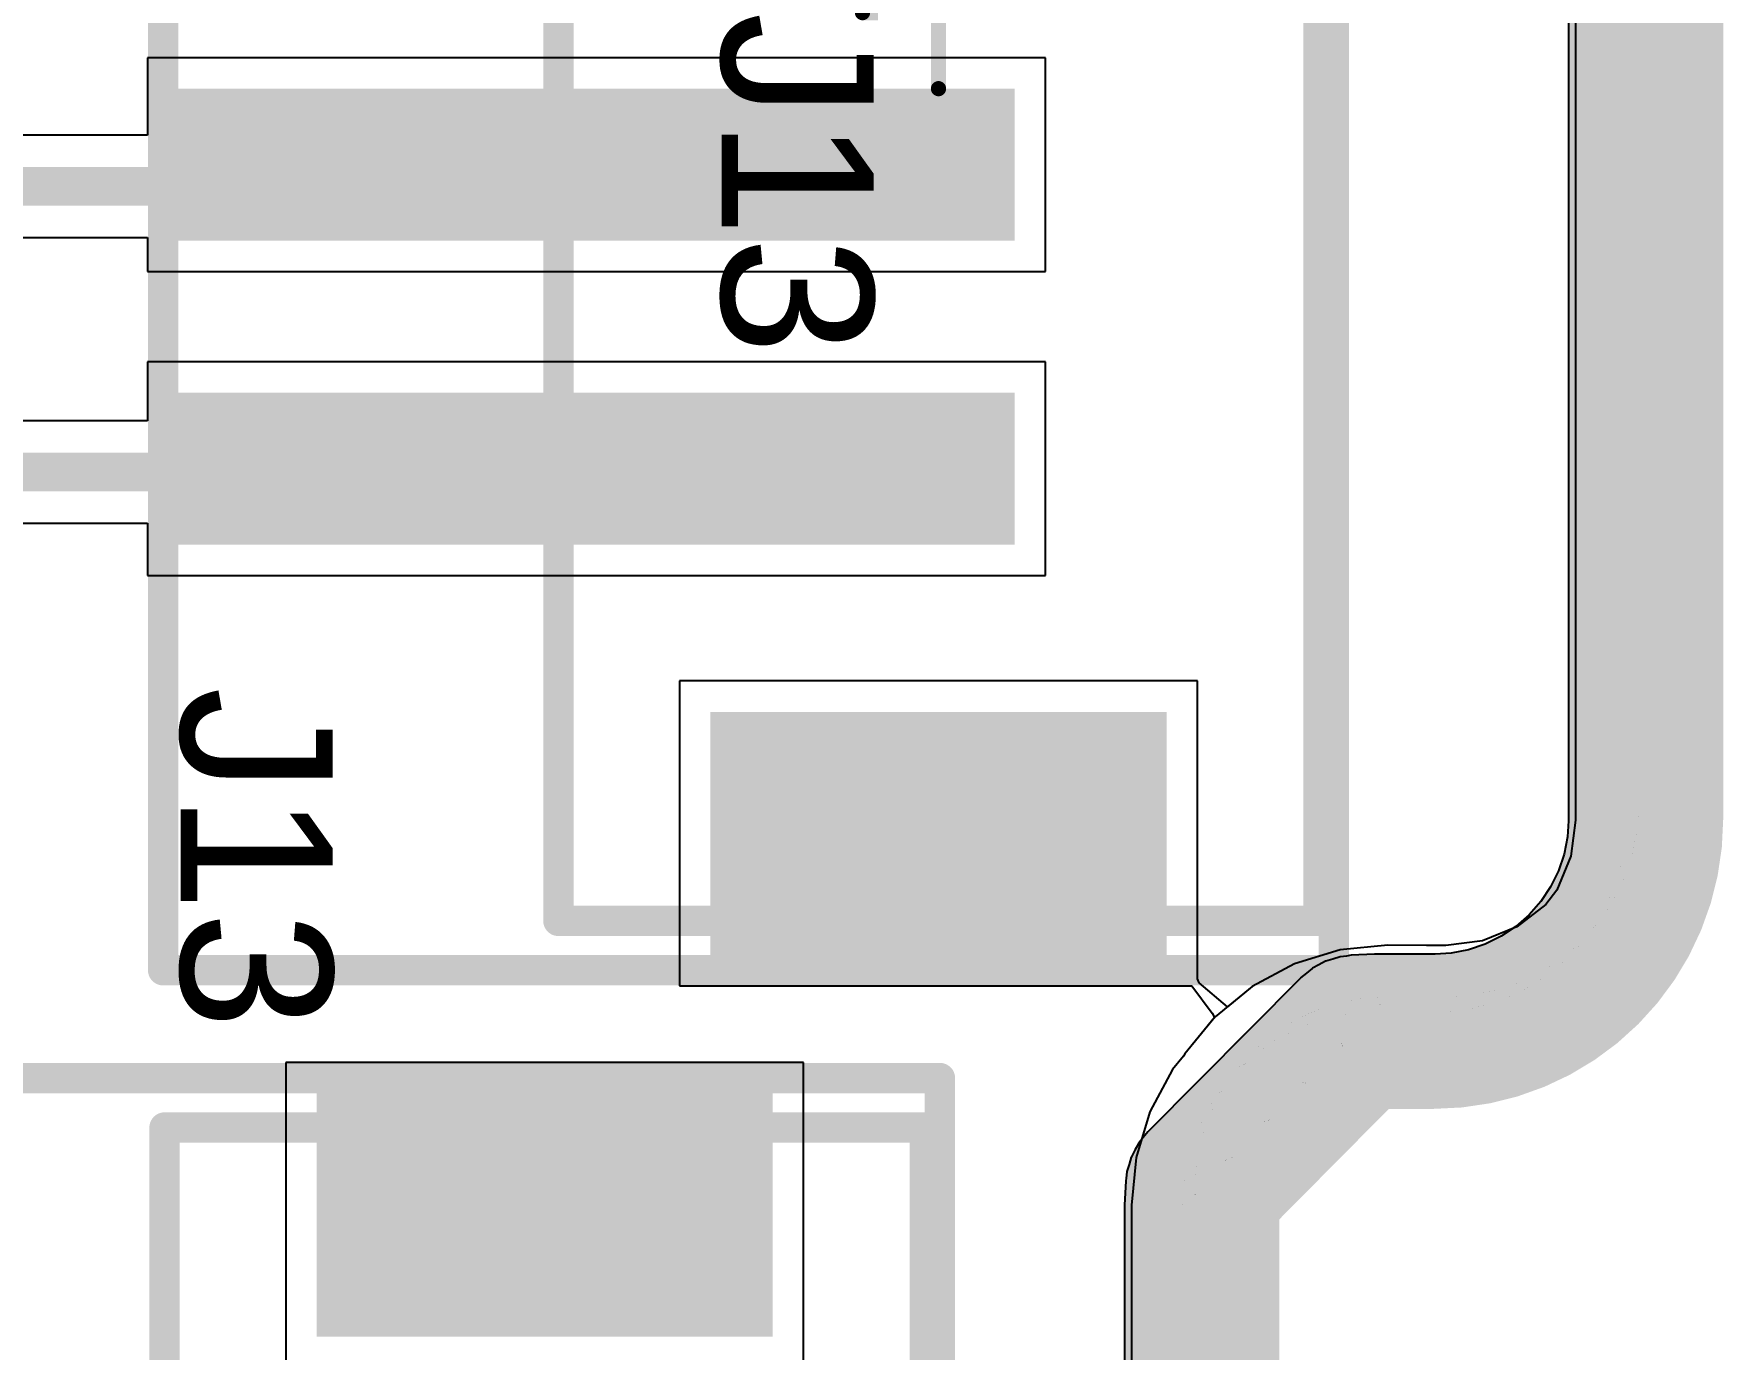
# Model space of a CAD drawing. Header units: inches. Extents: x 2.95 to 6.74, y 1.23 to 4.83.
# Drawn here: x 6.2997 to 6.7372, y 3.3898 to 3.7305 of the extents above; entities that cross this region are included whole.
import ezdxf

# ---------------------------------------------------------------- set-up
doc = ezdxf.new("R2010")
doc.units = ezdxf.units.IN
doc.header["$MEASUREMENT"] = 0
for name, color, linetype in [('Bottom Layer', 5, 'Continuous'), ('GND', 76, 'Continuous'), ('Keep-Out Layer', 6, 'Continuous'), ('Mechanical 5', 56, 'Continuous'), ('Mechanical 8', 56, 'Continuous'), ('PWR', 16, 'Continuous'), ('Top 3D Body', 56, 'Continuous'), ('Top Assembly', 56, 'Continuous'), ('Top Component Center', 56, 'Continuous'), ('Top Courtyard', 56, 'Continuous'), ('Top Layer', 1, 'Continuous'), ('Top Overlay', 2, 'Continuous'), ('Top Paste', 8, 'Continuous'), ('Top Solder', 216, 'Continuous')]:
    doc.layers.add(name, color=color, linetype=linetype)
doc.styles.add('Arial', font='', dxfattribs={"height": 0.2})
doc.styles.get('Arial').set_extended_font_data('Arial')

# ---------------------------------------------------------------- blocks, each defined once
blk = doc.blocks.new('FP_B4B_PH_SM4_GW_TB_LF_S_MFG_101')
at = {"layer": 'Top Layer'}
for points in [[(-0.24409, 0.05906), (-0.1811, 0.05906), (-0.1811, -0.05906), (-0.24409, -0.05906)], [(0.1811, 0.05906), (0.24409, 0.05906), (0.24409, -0.05906), (0.1811, -0.05906)], [(-0.1378, 0.01969), (-0.09843, 0.01969), (-0.09843, -0.19685), (-0.1378, -0.19685)], [(-0.05906, 0.01969), (-0.01969, 0.01969), (-0.01969, -0.19685), (-0.05906, -0.19685)], [(0.01969, 0.01969), (0.05906, 0.01969), (0.05906, -0.19685), (0.01969, -0.19685)], [(0.09843, 0.01969), (0.1378, 0.01969), (0.1378, -0.19685), (0.09843, -0.19685)]]:
    blk.add_hatch(color=1, dxfattribs=at).paths.add_polyline_path(points)
at = {"layer": 'Top Paste'}
for points in [[(-0.24409, 0.05906), (-0.1811, 0.05906), (-0.1811, -0.05906), (-0.24409, -0.05906)], [(0.1811, 0.05906), (0.24409, 0.05906), (0.24409, -0.05906), (0.1811, -0.05906)], [(-0.1378, 0.01969), (-0.09843, 0.01969), (-0.09843, -0.19685), (-0.1378, -0.19685)], [(-0.05906, 0.01969), (-0.01969, 0.01969), (-0.01969, -0.19685), (-0.05906, -0.19685)], [(0.01969, 0.01969), (0.05906, 0.01969), (0.05906, -0.19685), (0.01969, -0.19685)], [(0.09843, 0.01969), (0.1378, 0.01969), (0.1378, -0.19685), (0.09843, -0.19685)]]:
    blk.add_hatch(color=8, dxfattribs=at).paths.add_polyline_path(points)
at = {"layer": 'Top Solder'}
for points in [[(-0.24409, 0.05906), (-0.1811, 0.05906), (-0.1811, -0.05906), (-0.24409, -0.05906)], [(0.1811, 0.05906), (0.24409, 0.05906), (0.24409, -0.05906), (0.1811, -0.05906)], [(-0.1378, 0.01969), (-0.09843, 0.01969), (-0.09843, -0.19685), (-0.1378, -0.19685)], [(-0.05906, 0.01969), (-0.01969, 0.01969), (-0.01969, -0.19685), (-0.05906, -0.19685)], [(0.01969, 0.01969), (0.05906, 0.01969), (0.05906, -0.19685), (0.01969, -0.19685)], [(0.09843, 0.01969), (0.1378, 0.01969), (0.1378, -0.19685), (0.09843, -0.19685)]]:
    blk.add_hatch(color=216, dxfattribs=at).paths.add_polyline_path(points)
at = {"layer": 'Top 3D Body'}
for points in [[(0.23524, 0.09843, 0.00787, 0.00787, 0), (-0.23524, 0.09843, 0.00787, 0.00787, 0)], [(-0.23524, -0.09843, 0.00787, 0.00787, 0), (-0.23524, 0.09843, 0.00787, 0.00787, 0)], [(0.23524, -0.09843, 0.00787, 0.00787, 0), (0.23524, 0.09843, 0.00787, 0.00787, 0)], [(0.23524, -0.09843, 0.00787, 0.00787, 0), (-0.23524, -0.09843, 0.00787, 0.00787, 0)]]:
    blk.add_lwpolyline(points, format="xyseb", dxfattribs=at)
for points in [[(-0.2372, 0.09843, 0.00394, 0.00394, 1), (-0.23327, 0.09843, 0.00394, 0.00394, 1)], [(-0.2372, 0.09843, 0.00394, 0.00394, 1), (-0.23327, 0.09843, 0.00394, 0.00394, 1)], [(0.23327, 0.09843, 0.00394, 0.00394, 1), (0.2372, 0.09843, 0.00394, 0.00394, 1)], [(0.23327, 0.09843, 0.00394, 0.00394, 1), (0.2372, 0.09843, 0.00394, 0.00394, 1)], [(-0.2372, -0.09843, 0.00394, 0.00394, 1), (-0.23327, -0.09843, 0.00394, 0.00394, 1)], [(-0.2372, -0.09843, 0.00394, 0.00394, 1), (-0.23327, -0.09843, 0.00394, 0.00394, 1)], [(0.23327, -0.09843, 0.00394, 0.00394, 1), (0.2372, -0.09843, 0.00394, 0.00394, 1)], [(0.23327, -0.09843, 0.00394, 0.00394, 1), (0.2372, -0.09843, 0.00394, 0.00394, 1)]]:
    blk.add_lwpolyline(points, format="xyseb", close=True, dxfattribs=at)
at = {"layer": 'Top Assembly'}
for points in [[(0.24803, 0.10236, 0.00787, 0.00787, 0), (-0.24803, 0.10236, 0.00787, 0.00787, 0)], [(-0.24803, -0.20079, 0.00787, 0.00787, 0), (-0.24803, 0.10236, 0.00787, 0.00787, 0)], [(0.24803, -0.20079, 0.00787, 0.00787, 0), (0.24803, 0.10236, 0.00787, 0.00787, 0)], [(0.24803, -0.20079, 0.00787, 0.00787, 0), (-0.24803, -0.20079, 0.00787, 0.00787, 0)]]:
    blk.add_lwpolyline(points, format="xyseb", dxfattribs=at)
for points in [[(-0.25, 0.10236, 0.00394, 0.00394, 1), (-0.24606, 0.10236, 0.00394, 0.00394, 1)], [(-0.25, 0.10236, 0.00394, 0.00394, 1), (-0.24606, 0.10236, 0.00394, 0.00394, 1)], [(0.24606, 0.10236, 0.00394, 0.00394, 1), (0.25, 0.10236, 0.00394, 0.00394, 1)], [(0.24606, 0.10236, 0.00394, 0.00394, 1), (0.25, 0.10236, 0.00394, 0.00394, 1)], [(-0.25, -0.20079, 0.00394, 0.00394, 1), (-0.24606, -0.20079, 0.00394, 0.00394, 1)], [(-0.25, -0.20079, 0.00394, 0.00394, 1), (-0.24606, -0.20079, 0.00394, 0.00394, 1)], [(0.24606, -0.20079, 0.00394, 0.00394, 1), (0.25, -0.20079, 0.00394, 0.00394, 1)], [(0.24606, -0.20079, 0.00394, 0.00394, 1), (0.25, -0.20079, 0.00394, 0.00394, 1)]]:
    blk.add_lwpolyline(points, format="xyseb", close=True, dxfattribs=at)
at = {"layer": 'Top Component Center'}
for points in [[(0, -0.01969, 0.00394, 0.00394, 0), (0, 0.01969, 0.00394, 0.00394, 0)], [(0.01969, 0, 0.00394, 0.00394, 0), (-0.01969, 0, 0.00394, 0.00394, 0)]]:
    blk.add_lwpolyline(points, format="xyseb", dxfattribs=at)
for points in [[(-0.00098, 0.01969, 0.00197, 0.00197, 1), (0.00098, 0.01969, 0.00197, 0.00197, 1)], [(-0.02067, 0, 0.00197, 0.00197, 1), (-0.0187, 0, 0.00197, 0.00197, 1)], [(0.0187, 0, 0.00197, 0.00197, 1), (0.02067, 0, 0.00197, 0.00197, 1)], [(-0.00098, -0.01969, 0.00197, 0.00197, 1), (0.00098, -0.01969, 0.00197, 0.00197, 1)]]:
    blk.add_lwpolyline(points, format="xyseb", close=True, dxfattribs=at)
at = {"layer": 'Top Courtyard'}
for points in [[(0.24803, 0.10236, 0.00787, 0.00787, 0), (-0.24803, 0.10236, 0.00787, 0.00787, 0)], [(-0.24803, -0.20079, 0.00787, 0.00787, 0), (-0.24803, 0.10236, 0.00787, 0.00787, 0)], [(0.24803, -0.20079, 0.00787, 0.00787, 0), (0.24803, 0.10236, 0.00787, 0.00787, 0)], [(0.24803, -0.20079, 0.00787, 0.00787, 0), (-0.24803, -0.20079, 0.00787, 0.00787, 0)]]:
    blk.add_lwpolyline(points, format="xyseb", dxfattribs=at)
for points in [[(-0.25, 0.10236, 0.00394, 0.00394, 1), (-0.24606, 0.10236, 0.00394, 0.00394, 1)], [(-0.25, 0.10236, 0.00394, 0.00394, 1), (-0.24606, 0.10236, 0.00394, 0.00394, 1)], [(0.24606, 0.10236, 0.00394, 0.00394, 1), (0.25, 0.10236, 0.00394, 0.00394, 1)], [(0.24606, 0.10236, 0.00394, 0.00394, 1), (0.25, 0.10236, 0.00394, 0.00394, 1)], [(-0.25, -0.20079, 0.00394, 0.00394, 1), (-0.24606, -0.20079, 0.00394, 0.00394, 1)], [(-0.25, -0.20079, 0.00394, 0.00394, 1), (-0.24606, -0.20079, 0.00394, 0.00394, 1)], [(0.24606, -0.20079, 0.00394, 0.00394, 1), (0.25, -0.20079, 0.00394, 0.00394, 1)], [(0.24606, -0.20079, 0.00394, 0.00394, 1), (0.25, -0.20079, 0.00394, 0.00394, 1)]]:
    blk.add_lwpolyline(points, format="xyseb", close=True, dxfattribs=at)
at = {"layer": 'Top Overlay'}
for points in [[(0.23524, 0.09843, 0.00787, 0.00787, 0), (-0.23524, 0.09843, 0.00787, 0.00787, 0)], [(-0.23524, 0.07382, 0.00787, 0.00787, 0), (-0.23524, 0.09843, 0.00787, 0.00787, 0)], [(0.23524, 0.07382, 0.00787, 0.00787, 0), (0.23524, 0.09843, 0.00787, 0.00787, 0)], [(-0.23524, -0.09843, 0.00787, 0.00787, 0), (-0.23524, -0.07382, 0.00787, 0.00787, 0)], [(0.23524, -0.09843, 0.00787, 0.00787, 0), (0.23524, -0.07382, 0.00787, 0.00787, 0)], [(-0.15256, -0.09843, 0.00787, 0.00787, 0), (-0.23524, -0.09843, 0.00787, 0.00787, 0)], [(0.23524, -0.09843, 0.00787, 0.00787, 0), (0.15256, -0.09843, 0.00787, 0.00787, 0)]]:
    blk.add_lwpolyline(points, format="xyseb", dxfattribs=at)
for points in [[(-0.2372, 0.09843, 0.00394, 0.00394, 1), (-0.23327, 0.09843, 0.00394, 0.00394, 1)], [(-0.2372, 0.09843, 0.00394, 0.00394, 1), (-0.23327, 0.09843, 0.00394, 0.00394, 1)], [(0.23327, 0.09843, 0.00394, 0.00394, 1), (0.2372, 0.09843, 0.00394, 0.00394, 1)], [(0.23327, 0.09843, 0.00394, 0.00394, 1), (0.2372, 0.09843, 0.00394, 0.00394, 1)], [(-0.2372, 0.07382, 0.00394, 0.00394, 1), (-0.23327, 0.07382, 0.00394, 0.00394, 1)], [(0.23327, 0.07382, 0.00394, 0.00394, 1), (0.2372, 0.07382, 0.00394, 0.00394, 1)], [(-0.2372, -0.07382, 0.00394, 0.00394, 1), (-0.23327, -0.07382, 0.00394, 0.00394, 1)], [(0.23327, -0.07382, 0.00394, 0.00394, 1), (0.2372, -0.07382, 0.00394, 0.00394, 1)], [(-0.2372, -0.09843, 0.00394, 0.00394, 1), (-0.23327, -0.09843, 0.00394, 0.00394, 1)], [(-0.2372, -0.09843, 0.00394, 0.00394, 1), (-0.23327, -0.09843, 0.00394, 0.00394, 1)], [(-0.15453, -0.09843, 0.00394, 0.00394, 1), (-0.15059, -0.09843, 0.00394, 0.00394, 1)], [(0.15059, -0.09843, 0.00394, 0.00394, 1), (0.15453, -0.09843, 0.00394, 0.00394, 1)], [(0.23327, -0.09843, 0.00394, 0.00394, 1), (0.2372, -0.09843, 0.00394, 0.00394, 1)], [(0.23327, -0.09843, 0.00394, 0.00394, 1), (0.2372, -0.09843, 0.00394, 0.00394, 1)], [(-0.11319, -0.21949, 0.00984, 0.00984, 1), (-0.12303, -0.21949, 0.00984, 0.00984, 1)], [(-0.12549, -0.21949, 0.00492, 0.00492, 1), (-0.12057, -0.21949, 0.00492, 0.00492, 1)], [(-0.11565, -0.21949, 0.00492, 0.00492, 1), (-0.11073, -0.21949, 0.00492, 0.00492, 1)]]:
    blk.add_lwpolyline(points, format="xyseb", close=True, dxfattribs=at)
at = {"layer": 'Top Assembly', "style": 'Arial'}
blk.add_text('J13', height=0.03937, dxfattribs=at).set_placement((-0.00007, -0.05619))
blk = doc.blocks.new('FP_B4B_PH_SM4_GW_TB_LF_S_MFG_180')
at = {"layer": 'Top Layer'}
for points in [[(-0.24409, 0.05906), (-0.1811, 0.05906), (-0.1811, -0.05906), (-0.24409, -0.05906)], [(0.1811, 0.05906), (0.24409, 0.05906), (0.24409, -0.05906), (0.1811, -0.05906)], [(-0.1378, 0.01969), (-0.09843, 0.01969), (-0.09843, -0.19685), (-0.1378, -0.19685)], [(-0.05906, 0.01969), (-0.01969, 0.01969), (-0.01969, -0.19685), (-0.05906, -0.19685)], [(0.01969, 0.01969), (0.05906, 0.01969), (0.05906, -0.19685), (0.01969, -0.19685)], [(0.09843, 0.01969), (0.1378, 0.01969), (0.1378, -0.19685), (0.09843, -0.19685)]]:
    blk.add_hatch(color=1, dxfattribs=at).paths.add_polyline_path(points)
at = {"layer": 'Top Paste'}
for points in [[(-0.24409, 0.05906), (-0.1811, 0.05906), (-0.1811, -0.05906), (-0.24409, -0.05906)], [(0.1811, 0.05906), (0.24409, 0.05906), (0.24409, -0.05906), (0.1811, -0.05906)], [(-0.1378, 0.01969), (-0.09843, 0.01969), (-0.09843, -0.19685), (-0.1378, -0.19685)], [(-0.05906, 0.01969), (-0.01969, 0.01969), (-0.01969, -0.19685), (-0.05906, -0.19685)], [(0.01969, 0.01969), (0.05906, 0.01969), (0.05906, -0.19685), (0.01969, -0.19685)], [(0.09843, 0.01969), (0.1378, 0.01969), (0.1378, -0.19685), (0.09843, -0.19685)]]:
    blk.add_hatch(color=8, dxfattribs=at).paths.add_polyline_path(points)
at = {"layer": 'Top Solder'}
for points in [[(-0.24409, 0.05906), (-0.1811, 0.05906), (-0.1811, -0.05906), (-0.24409, -0.05906)], [(0.1811, 0.05906), (0.24409, 0.05906), (0.24409, -0.05906), (0.1811, -0.05906)], [(-0.1378, 0.01969), (-0.09843, 0.01969), (-0.09843, -0.19685), (-0.1378, -0.19685)], [(-0.05906, 0.01969), (-0.01969, 0.01969), (-0.01969, -0.19685), (-0.05906, -0.19685)], [(0.01969, 0.01969), (0.05906, 0.01969), (0.05906, -0.19685), (0.01969, -0.19685)], [(0.09843, 0.01969), (0.1378, 0.01969), (0.1378, -0.19685), (0.09843, -0.19685)]]:
    blk.add_hatch(color=216, dxfattribs=at).paths.add_polyline_path(points)
at = {"layer": 'Top 3D Body'}
for points in [[(0.23524, 0.09843, 0.00787, 0.00787, 0), (-0.23524, 0.09843, 0.00787, 0.00787, 0)], [(-0.23524, -0.09843, 0.00787, 0.00787, 0), (-0.23524, 0.09843, 0.00787, 0.00787, 0)], [(0.23524, -0.09843, 0.00787, 0.00787, 0), (0.23524, 0.09843, 0.00787, 0.00787, 0)], [(0.23524, -0.09843, 0.00787, 0.00787, 0), (-0.23524, -0.09843, 0.00787, 0.00787, 0)]]:
    blk.add_lwpolyline(points, format="xyseb", dxfattribs=at)
for points in [[(-0.2372, 0.09843, 0.00394, 0.00394, 1), (-0.23327, 0.09843, 0.00394, 0.00394, 1)], [(-0.2372, 0.09843, 0.00394, 0.00394, 1), (-0.23327, 0.09843, 0.00394, 0.00394, 1)], [(0.23327, 0.09843, 0.00394, 0.00394, 1), (0.2372, 0.09843, 0.00394, 0.00394, 1)], [(0.23327, 0.09843, 0.00394, 0.00394, 1), (0.2372, 0.09843, 0.00394, 0.00394, 1)], [(-0.2372, -0.09843, 0.00394, 0.00394, 1), (-0.23327, -0.09843, 0.00394, 0.00394, 1)], [(-0.2372, -0.09843, 0.00394, 0.00394, 1), (-0.23327, -0.09843, 0.00394, 0.00394, 1)], [(0.23327, -0.09843, 0.00394, 0.00394, 1), (0.2372, -0.09843, 0.00394, 0.00394, 1)], [(0.23327, -0.09843, 0.00394, 0.00394, 1), (0.2372, -0.09843, 0.00394, 0.00394, 1)]]:
    blk.add_lwpolyline(points, format="xyseb", close=True, dxfattribs=at)
at = {"layer": 'Top Assembly'}
for points in [[(0.24803, 0.10236, 0.00787, 0.00787, 0), (-0.24803, 0.10236, 0.00787, 0.00787, 0)], [(-0.24803, -0.20079, 0.00787, 0.00787, 0), (-0.24803, 0.10236, 0.00787, 0.00787, 0)], [(0.24803, -0.20079, 0.00787, 0.00787, 0), (0.24803, 0.10236, 0.00787, 0.00787, 0)], [(0.24803, -0.20079, 0.00787, 0.00787, 0), (-0.24803, -0.20079, 0.00787, 0.00787, 0)]]:
    blk.add_lwpolyline(points, format="xyseb", dxfattribs=at)
for points in [[(-0.25, 0.10236, 0.00394, 0.00394, 1), (-0.24606, 0.10236, 0.00394, 0.00394, 1)], [(-0.25, 0.10236, 0.00394, 0.00394, 1), (-0.24606, 0.10236, 0.00394, 0.00394, 1)], [(0.24606, 0.10236, 0.00394, 0.00394, 1), (0.25, 0.10236, 0.00394, 0.00394, 1)], [(0.24606, 0.10236, 0.00394, 0.00394, 1), (0.25, 0.10236, 0.00394, 0.00394, 1)], [(-0.25, -0.20079, 0.00394, 0.00394, 1), (-0.24606, -0.20079, 0.00394, 0.00394, 1)], [(-0.25, -0.20079, 0.00394, 0.00394, 1), (-0.24606, -0.20079, 0.00394, 0.00394, 1)], [(0.24606, -0.20079, 0.00394, 0.00394, 1), (0.25, -0.20079, 0.00394, 0.00394, 1)], [(0.24606, -0.20079, 0.00394, 0.00394, 1), (0.25, -0.20079, 0.00394, 0.00394, 1)]]:
    blk.add_lwpolyline(points, format="xyseb", close=True, dxfattribs=at)
at = {"layer": 'Top Component Center'}
for points in [[(0, -0.01969, 0.00394, 0.00394, 0), (0, 0.01969, 0.00394, 0.00394, 0)], [(0.01969, 0, 0.00394, 0.00394, 0), (-0.01969, 0, 0.00394, 0.00394, 0)]]:
    blk.add_lwpolyline(points, format="xyseb", dxfattribs=at)
for points in [[(-0.00098, 0.01969, 0.00197, 0.00197, 1), (0.00098, 0.01969, 0.00197, 0.00197, 1)], [(-0.02067, 0, 0.00197, 0.00197, 1), (-0.0187, 0, 0.00197, 0.00197, 1)], [(0.0187, 0, 0.00197, 0.00197, 1), (0.02067, 0, 0.00197, 0.00197, 1)], [(-0.00098, -0.01969, 0.00197, 0.00197, 1), (0.00098, -0.01969, 0.00197, 0.00197, 1)]]:
    blk.add_lwpolyline(points, format="xyseb", close=True, dxfattribs=at)
at = {"layer": 'Top Courtyard'}
for points in [[(0.24803, 0.10236, 0.00787, 0.00787, 0), (-0.24803, 0.10236, 0.00787, 0.00787, 0)], [(-0.24803, -0.20079, 0.00787, 0.00787, 0), (-0.24803, 0.10236, 0.00787, 0.00787, 0)], [(0.24803, -0.20079, 0.00787, 0.00787, 0), (0.24803, 0.10236, 0.00787, 0.00787, 0)], [(0.24803, -0.20079, 0.00787, 0.00787, 0), (-0.24803, -0.20079, 0.00787, 0.00787, 0)]]:
    blk.add_lwpolyline(points, format="xyseb", dxfattribs=at)
for points in [[(-0.25, 0.10236, 0.00394, 0.00394, 1), (-0.24606, 0.10236, 0.00394, 0.00394, 1)], [(-0.25, 0.10236, 0.00394, 0.00394, 1), (-0.24606, 0.10236, 0.00394, 0.00394, 1)], [(0.24606, 0.10236, 0.00394, 0.00394, 1), (0.25, 0.10236, 0.00394, 0.00394, 1)], [(0.24606, 0.10236, 0.00394, 0.00394, 1), (0.25, 0.10236, 0.00394, 0.00394, 1)], [(-0.25, -0.20079, 0.00394, 0.00394, 1), (-0.24606, -0.20079, 0.00394, 0.00394, 1)], [(-0.25, -0.20079, 0.00394, 0.00394, 1), (-0.24606, -0.20079, 0.00394, 0.00394, 1)], [(0.24606, -0.20079, 0.00394, 0.00394, 1), (0.25, -0.20079, 0.00394, 0.00394, 1)], [(0.24606, -0.20079, 0.00394, 0.00394, 1), (0.25, -0.20079, 0.00394, 0.00394, 1)]]:
    blk.add_lwpolyline(points, format="xyseb", close=True, dxfattribs=at)
at = {"layer": 'Top Overlay'}
for points in [[(0.23524, 0.09843, 0.00787, 0.00787, 0), (-0.23524, 0.09843, 0.00787, 0.00787, 0)], [(-0.23524, 0.07382, 0.00787, 0.00787, 0), (-0.23524, 0.09843, 0.00787, 0.00787, 0)], [(0.23524, 0.07382, 0.00787, 0.00787, 0), (0.23524, 0.09843, 0.00787, 0.00787, 0)], [(-0.23524, -0.09843, 0.00787, 0.00787, 0), (-0.23524, -0.07382, 0.00787, 0.00787, 0)], [(0.23524, -0.09843, 0.00787, 0.00787, 0), (0.23524, -0.07382, 0.00787, 0.00787, 0)], [(-0.15256, -0.09843, 0.00787, 0.00787, 0), (-0.23524, -0.09843, 0.00787, 0.00787, 0)], [(0.23524, -0.09843, 0.00787, 0.00787, 0), (0.15256, -0.09843, 0.00787, 0.00787, 0)]]:
    blk.add_lwpolyline(points, format="xyseb", dxfattribs=at)
for points in [[(-0.2372, 0.09843, 0.00394, 0.00394, 1), (-0.23327, 0.09843, 0.00394, 0.00394, 1)], [(-0.2372, 0.09843, 0.00394, 0.00394, 1), (-0.23327, 0.09843, 0.00394, 0.00394, 1)], [(0.23327, 0.09843, 0.00394, 0.00394, 1), (0.2372, 0.09843, 0.00394, 0.00394, 1)], [(0.23327, 0.09843, 0.00394, 0.00394, 1), (0.2372, 0.09843, 0.00394, 0.00394, 1)], [(-0.2372, 0.07382, 0.00394, 0.00394, 1), (-0.23327, 0.07382, 0.00394, 0.00394, 1)], [(0.23327, 0.07382, 0.00394, 0.00394, 1), (0.2372, 0.07382, 0.00394, 0.00394, 1)], [(-0.2372, -0.07382, 0.00394, 0.00394, 1), (-0.23327, -0.07382, 0.00394, 0.00394, 1)], [(0.23327, -0.07382, 0.00394, 0.00394, 1), (0.2372, -0.07382, 0.00394, 0.00394, 1)], [(-0.2372, -0.09843, 0.00394, 0.00394, 1), (-0.23327, -0.09843, 0.00394, 0.00394, 1)], [(-0.2372, -0.09843, 0.00394, 0.00394, 1), (-0.23327, -0.09843, 0.00394, 0.00394, 1)], [(-0.15453, -0.09843, 0.00394, 0.00394, 1), (-0.15059, -0.09843, 0.00394, 0.00394, 1)], [(0.15059, -0.09843, 0.00394, 0.00394, 1), (0.15453, -0.09843, 0.00394, 0.00394, 1)], [(0.23327, -0.09843, 0.00394, 0.00394, 1), (0.2372, -0.09843, 0.00394, 0.00394, 1)], [(0.23327, -0.09843, 0.00394, 0.00394, 1), (0.2372, -0.09843, 0.00394, 0.00394, 1)], [(-0.11319, -0.21949, 0.00984, 0.00984, 1), (-0.12303, -0.21949, 0.00984, 0.00984, 1)], [(-0.12549, -0.21949, 0.00492, 0.00492, 1), (-0.12057, -0.21949, 0.00492, 0.00492, 1)], [(-0.11565, -0.21949, 0.00492, 0.00492, 1), (-0.11073, -0.21949, 0.00492, 0.00492, 1)]]:
    blk.add_lwpolyline(points, format="xyseb", close=True, dxfattribs=at)
at = {"layer": 'Top Assembly', "style": 'Arial'}
blk.add_text('J3', height=0.03937, dxfattribs=at).set_placement((-0.00007, -0.05619))

msp = doc.modelspace()

# ---------------------------------------------------------------- linework, layer by layer
at = {"layer": 'Bottom Layer'}
for p, q in [((6.69895, 4.75701), (6.69895, 3.52709)), ((6.69899, 3.52687), (6.69777, 3.51756)), ((6.69895, 3.52709), (6.69899, 3.52687)), ((6.69777, 3.51756), (6.69409, 3.50868)), ((6.69127, 3.50501), (6.68376, 3.49925)), ((6.69409, 3.50868), (6.69127, 3.50501)), ((6.68376, 3.49925), (6.67488, 3.49557)), ((6.63804, 3.49322), (6.62617, 3.48962)), ((6.65039, 3.49443), (6.63804, 3.49322)), ((6.66038, 3.49438), (6.65039, 3.49443)), ((6.65039, 3.49443), (6.65039, 3.49443)), ((6.66535, 3.49438), (6.66038, 3.49438)), ((6.67486, 3.49557), (6.66535, 3.49438)), ((6.66535, 3.49438), (6.66535, 3.49438)), ((6.67488, 3.49557), (6.67486, 3.49557)), ((6.62617, 3.48962), (6.61522, 3.48377)), ((6.61522, 3.48377), (6.60563, 3.47589)), ((6.60563, 3.47589), (6.59776, 3.4663)), ((6.59744, 3.46571), (6.59461, 3.46226)), ((6.59776, 3.4663), (6.59744, 3.46571)), ((6.59461, 3.46226), (6.58876, 3.45131)), ((6.58876, 3.45131), (6.58516, 3.43944)), ((6.58516, 3.43944), (6.58394, 3.42709)), ((6.58394, 3.42709), (6.58399, 3.42656)), ((6.58399, 3.42656), (6.58399, 2.73673))]:
    msp.add_line(p, q, dxfattribs=at)
at = {"layer": 'GND'}
for p, q in [((6.69712, 4.75701), (6.69712, 3.52709)), ((6.69717, 3.52665), (6.6969, 3.52252)), ((6.69712, 3.52709), (6.69717, 3.52665)), ((6.6969, 3.52252), (6.696, 3.51803)), ((6.696, 3.51803), (6.69453, 3.5137)), ((6.69453, 3.5137), (6.69251, 3.50959)), ((6.69251, 3.50959), (6.68996, 3.50579)), ((6.68996, 3.50579), (6.68695, 3.50235)), ((6.68695, 3.50235), (6.68351, 3.49933)), ((6.6797, 3.49679), (6.67559, 3.49476)), ((6.68351, 3.49933), (6.6797, 3.49679)), ((6.63798, 3.49146), (6.63612, 3.49088)), ((6.63803, 3.49146), (6.63798, 3.49146)), ((6.63807, 3.49147), (6.63803, 3.49146)), ((6.63965, 3.49163), (6.63807, 3.49147)), ((6.64087, 3.49184), (6.63965, 3.49166)), ((6.63965, 3.49166), (6.63965, 3.49163)), ((6.64687, 3.49213), (6.64087, 3.49184)), ((6.6472, 3.49216), (6.64687, 3.49213)), ((6.64721, 3.49217), (6.6472, 3.49217)), ((6.6472, 3.49217), (6.6472, 3.49216)), ((6.64723, 3.49217), (6.64721, 3.49217)), ((6.64724, 3.49217), (6.64723, 3.49217)), ((6.6622, 3.49217), (6.64724, 3.49217)), ((6.66264, 3.49213), (6.6622, 3.49217)), ((6.66677, 3.4924), (6.66264, 3.49213)), ((6.67126, 3.49329), (6.66677, 3.4924)), ((6.67559, 3.49476), (6.67126, 3.49329)), ((6.62927, 3.4872), (6.62778, 3.48597)), ((6.63075, 3.48842), (6.62927, 3.4872)), ((6.63079, 3.48845), (6.63075, 3.48842)), ((6.63082, 3.48847), (6.63079, 3.48845)), ((6.63253, 3.48938), (6.63082, 3.48847)), ((6.63422, 3.4903), (6.63253, 3.48938)), ((6.63426, 3.49031), (6.63422, 3.4903)), ((6.6343, 3.49033), (6.63426, 3.49031)), ((6.63612, 3.49088), (6.6343, 3.49033)), ((6.62772, 3.48591), (6.58825, 3.44609)), ((6.62775, 3.48594), (6.62772, 3.48591)), ((6.62778, 3.48597), (6.62775, 3.48594)), ((6.58704, 3.44461), (6.58581, 3.44311)), ((6.58825, 3.44609), (6.58704, 3.44461)), ((6.58392, 3.43955), (6.58337, 3.4377)), ((6.58394, 3.43959), (6.58392, 3.43955)), ((6.58396, 3.43964), (6.58394, 3.43959)), ((6.58487, 3.44134), (6.58396, 3.43964)), ((6.58576, 3.44304), (6.58487, 3.44134)), ((6.58579, 3.44307), (6.58576, 3.44304)), ((6.58581, 3.44311), (6.58579, 3.44307)), ((6.58279, 3.43578), (6.58264, 3.4341)), ((6.58281, 3.43582), (6.58279, 3.43578)), ((6.58337, 3.4377), (6.58281, 3.43587)), ((6.58281, 3.43587), (6.58281, 3.43582)), ((6.58249, 3.43346), (6.58218, 3.42709)), ((6.58259, 3.43411), (6.58249, 3.43346)), ((6.58264, 3.4341), (6.58259, 3.43411)), ((6.58219, 3.42696), (6.58216, 3.42672)), ((6.58216, 3.42672), (6.58216, 3.07673)), ((6.58218, 3.42709), (6.58219, 3.42696))]:
    msp.add_line(p, q, dxfattribs=at)
for points in [[(6.71722, 3.52709, 0.04, 0.04, 0), (6.71722, 4.75701, 0.04, 0.04, 0)], [(6.71722, 3.52709, 0.04, 0.04, -0.414194), (6.66221, 3.47207, 0.04, 0.04, 0)], [(6.60252, 3.43194, 0.04, 0.04, 0), (6.64199, 3.47176, 0.04, 0.04, 0)], [(6.64199, 3.47176, 0.04, 0.04, -0.029115), (6.64721, 3.47207, 0.04, 0.04, 0)], [(6.64721, 3.47207, 0.04, 0.04, 0), (6.64724, 3.47207, 0.04, 0.04, 0)], [(6.64724, 3.47207, 0.04, 0.04, 0), (6.66221, 3.47207, 0.04, 0.04, 0)], [(6.60226, 3.42672, 0.04, 0.04, -0.029109), (6.60252, 3.43194, 0.04, 0.04, 0)], [(6.60226, 3.07673, 0.04, 0.04, 0), (6.60226, 3.42672, 0.04, 0.04, 0)]]:
    msp.add_lwpolyline(points, format="xyseb", dxfattribs=at)
for points in [[(6.70722, 3.52709, 0.02, 0.02, 1), (6.72722, 3.52709, 0.02, 0.02, 1)], [(6.70722, 3.52709, 0.02, 0.02, 1), (6.72722, 3.52709, 0.02, 0.02, 1)], [(6.63199, 3.47176, 0.02, 0.02, 1), (6.65199, 3.47176, 0.02, 0.02, 1)], [(6.63199, 3.47176, 0.02, 0.02, 1), (6.65199, 3.47176, 0.02, 0.02, 1)], [(6.63721, 3.47207, 0.02, 0.02, 1), (6.65721, 3.47207, 0.02, 0.02, 1)], [(6.63721, 3.47207, 0.02, 0.02, 1), (6.65721, 3.47207, 0.02, 0.02, 1)], [(6.63724, 3.47207, 0.02, 0.02, 1), (6.65724, 3.47207, 0.02, 0.02, 1)], [(6.63724, 3.47207, 0.02, 0.02, 1), (6.65724, 3.47207, 0.02, 0.02, 1)], [(6.65221, 3.47207, 0.02, 0.02, 1), (6.67221, 3.47207, 0.02, 0.02, 1)], [(6.65221, 3.47207, 0.02, 0.02, 1), (6.67221, 3.47207, 0.02, 0.02, 1)], [(6.59252, 3.43194, 0.02, 0.02, 1), (6.61252, 3.43194, 0.02, 0.02, 1)], [(6.59252, 3.43194, 0.02, 0.02, 1), (6.61252, 3.43194, 0.02, 0.02, 1)], [(6.59226, 3.42672, 0.02, 0.02, 1), (6.61226, 3.42672, 0.02, 0.02, 1)], [(6.59226, 3.42672, 0.02, 0.02, 1), (6.61226, 3.42672, 0.02, 0.02, 1)]]:
    msp.add_lwpolyline(points, format="xyseb", close=True, dxfattribs=at)
at = {"layer": 'Keep-Out Layer'}
for points in [[(6.71535, 3.53113, 0.01, 0.01, 0), (6.71535, 4.76105, 0.01, 0.01, 0)], [(6.7122, 3.52709, 0.01, 0.01, 0), (6.7122, 4.75701, 0.01, 0.01, 0)], [(6.71535, 3.53113, 0.0000012, 0.0000012, 0), (6.71535, 4.76105, 0.0000012, 0.0000012, 0)], [(6.7122, 3.52709, 0.0000012, 0.0000012, 0), (6.7122, 4.75701, 0.0000012, 0.0000012, 0)], [(6.71535, 3.53113, 0.01, 0.01, -0.414225), (6.66535, 3.48113, 0.01, 0.01, 0)], [(6.71535, 3.53113, 0.01, 0.01, 0), (6.71535, 3.53113, 0.01, 0.01, 0)], [(6.71221, 3.52709, 0.01, 0.01, -0.414225), (6.66221, 3.47709, 0.01, 0.01, 0)], [(6.71535, 3.53113, 0.0000012, 0.0000012, -0.414225), (6.66535, 3.48113, 0.0000012, 0.0000012, 0)], [(6.7122, 3.52709, 0.01, 0.01, 0), (6.71221, 3.52709, 0.01, 0.01, 0)], [(6.71535, 3.53113, 0.0000012, 0.0000012, 0), (6.71535, 3.53113, 0.0000012, 0.0000012, 0)], [(6.71221, 3.52709, 0.0000012, 0.0000012, -0.414225), (6.66221, 3.47709, 0.0000012, 0.0000012, 0)], [(6.7122, 3.52709, 0.0000012, 0.0000012, 0), (6.71221, 3.52709, 0.0000012, 0.0000012, 0)], [(6.60039, 3.43069, 0.01, 0.01, -0.416811), (6.65039, 3.48113, 0.01, 0.01, 0)], [(6.60039, 3.43069, 0.01, 0.01, -0.416811), (6.65039, 3.48113, 0.01, 0.01, 0)], [(6.65039, 3.48113, 0.01, 0.01, 0), (6.66535, 3.48113, 0.01, 0.01, 0)], [(6.59725, 3.42664, 0.01, 0.01, -0.416811), (6.64724, 3.47709, 0.01, 0.01, 0)], [(6.59725, 3.42664, 0.01, 0.01, -0.416811), (6.64724, 3.47709, 0.01, 0.01, 0)], [(6.60039, 3.43069, 0.0000012, 0.0000012, 0), (6.65039, 3.48113, 0.0000012, 0.0000012, 0)], [(6.60039, 3.43069, 0.0000012, 0.0000012, -0.416811), (6.65039, 3.48113, 0.0000012, 0.0000012, 0)], [(6.60039, 3.43069, 0.0000012, 0.0000012, -0.416811), (6.65039, 3.48113, 0.0000012, 0.0000012, 0)], [(6.64724, 3.47709, 0.01, 0.01, 0), (6.66221, 3.47709, 0.01, 0.01, 0)], [(6.65039, 3.48113, 0.0000012, 0.0000012, 0), (6.66535, 3.48113, 0.0000012, 0.0000012, 0)], [(6.59725, 3.42664, 0.0000012, 0.0000012, -0.416811), (6.64724, 3.47709, 0.0000012, 0.0000012, 0)], [(6.59725, 3.42664, 0.0000012, 0.0000012, -0.416811), (6.64724, 3.47709, 0.0000012, 0.0000012, 0)], [(6.59725, 3.42664, 0.0000012, 0.0000012, 0), (6.64724, 3.47709, 0.0000012, 0.0000012, 0)], [(6.64724, 3.47709, 0.0000012, 0.0000012, 0), (6.66221, 3.47709, 0.0000012, 0.0000012, 0)], [(6.60039, 2.73086, 0.01, 0.01, 0), (6.60039, 3.43069, 0.01, 0.01, 0)], [(6.59724, 2.72681, 0.01, 0.01, 0), (6.59725, 3.42664, 0.01, 0.01, 0)], [(6.60039, 2.73086, 0.0000012, 0.0000012, 0), (6.60039, 3.43069, 0.0000012, 0.0000012, 0)], [(6.59724, 2.72681, 0.0000012, 0.0000012, 0), (6.59725, 3.42664, 0.0000012, 0.0000012, 0)]]:
    msp.add_lwpolyline(points, format="xyseb", dxfattribs=at)
for points in [[(6.71285, 3.53113, 0.005, 0.005, 1), (6.71785, 3.53113, 0.005, 0.005, 1)], [(6.71285, 3.53113, 0.005, 0.005, 1), (6.71785, 3.53113, 0.005, 0.005, 1)], [(6.71285, 3.53113, 0.005, 0.005, 1), (6.71785, 3.53113, 0.005, 0.005, 1)], [(6.71285, 3.53113, 0.005, 0.005, 1), (6.71785, 3.53113, 0.005, 0.005, 1)], [(6.7097, 3.52709, 0.005, 0.005, 1), (6.7147, 3.52709, 0.005, 0.005, 1)], [(6.7097, 3.52709, 0.005, 0.005, 1), (6.7147, 3.52709, 0.005, 0.005, 1)], [(6.70971, 3.52709, 0.005, 0.005, 1), (6.71471, 3.52709, 0.005, 0.005, 1)], [(6.70971, 3.52709, 0.005, 0.005, 1), (6.71471, 3.52709, 0.005, 0.005, 1)], [(6.71535, 3.53113, 0.0000006, 0.0000006, 1), (6.71535, 3.53113, 0.0000006, 0.0000006, 1)], [(6.71535, 3.53113, 0.0000006, 0.0000006, 1), (6.71535, 3.53113, 0.0000006, 0.0000006, 1)], [(6.71535, 3.53113, 0.0000006, 0.0000006, 1), (6.71535, 3.53113, 0.0000006, 0.0000006, 1)], [(6.71535, 3.53113, 0.0000006, 0.0000006, 1), (6.71535, 3.53113, 0.0000006, 0.0000006, 1)], [(6.7122, 3.52709, 0.0000006, 0.0000006, 1), (6.7122, 3.52709, 0.0000006, 0.0000006, 1)], [(6.7122, 3.52709, 0.0000006, 0.0000006, 1), (6.7122, 3.52709, 0.0000006, 0.0000006, 1)], [(6.7122, 3.52709, 0.0000006, 0.0000006, 1), (6.71221, 3.52709, 0.0000006, 0.0000006, 1)], [(6.7122, 3.52709, 0.0000006, 0.0000006, 1), (6.71221, 3.52709, 0.0000006, 0.0000006, 1)], [(6.64789, 3.48113, 0.005, 0.005, 1), (6.65289, 3.48113, 0.005, 0.005, 1)], [(6.64789, 3.48113, 0.005, 0.005, 1), (6.65289, 3.48113, 0.005, 0.005, 1)], [(6.64789, 3.48113, 0.005, 0.005, 1), (6.65289, 3.48113, 0.005, 0.005, 1)], [(6.66285, 3.48113, 0.005, 0.005, 1), (6.66785, 3.48113, 0.005, 0.005, 1)], [(6.66285, 3.48113, 0.005, 0.005, 1), (6.66785, 3.48113, 0.005, 0.005, 1)], [(6.64474, 3.47709, 0.005, 0.005, 1), (6.64974, 3.47709, 0.005, 0.005, 1)], [(6.64474, 3.47709, 0.005, 0.005, 1), (6.64974, 3.47709, 0.005, 0.005, 1)], [(6.64474, 3.47709, 0.005, 0.005, 1), (6.64974, 3.47709, 0.005, 0.005, 1)], [(6.65039, 3.48113, 0.0000006, 0.0000006, 1), (6.65039, 3.48113, 0.0000006, 0.0000006, 1)], [(6.65039, 3.48113, 0.0000006, 0.0000006, 1), (6.65039, 3.48113, 0.0000006, 0.0000006, 1)], [(6.65039, 3.48113, 0.0000006, 0.0000006, 1), (6.65039, 3.48113, 0.0000006, 0.0000006, 1)], [(6.65039, 3.48113, 0.0000006, 0.0000006, 1), (6.65039, 3.48113, 0.0000006, 0.0000006, 1)], [(6.65971, 3.47709, 0.005, 0.005, 1), (6.66471, 3.47709, 0.005, 0.005, 1)], [(6.65971, 3.47709, 0.005, 0.005, 1), (6.66471, 3.47709, 0.005, 0.005, 1)], [(6.66535, 3.48113, 0.0000006, 0.0000006, 1), (6.66535, 3.48113, 0.0000006, 0.0000006, 1)], [(6.66535, 3.48113, 0.0000006, 0.0000006, 1), (6.66535, 3.48113, 0.0000006, 0.0000006, 1)], [(6.64724, 3.47709, 0.0000006, 0.0000006, 1), (6.64724, 3.47709, 0.0000006, 0.0000006, 1)], [(6.64724, 3.47709, 0.0000006, 0.0000006, 1), (6.64724, 3.47709, 0.0000006, 0.0000006, 1)], [(6.64724, 3.47709, 0.0000006, 0.0000006, 1), (6.64724, 3.47709, 0.0000006, 0.0000006, 1)], [(6.64724, 3.47709, 0.0000006, 0.0000006, 1), (6.64724, 3.47709, 0.0000006, 0.0000006, 1)], [(6.6622, 3.47709, 0.0000006, 0.0000006, 1), (6.66221, 3.47709, 0.0000006, 0.0000006, 1)], [(6.6622, 3.47709, 0.0000006, 0.0000006, 1), (6.66221, 3.47709, 0.0000006, 0.0000006, 1)], [(6.59789, 3.43069, 0.005, 0.005, 1), (6.60289, 3.43069, 0.005, 0.005, 1)], [(6.59789, 3.43069, 0.005, 0.005, 1), (6.60289, 3.43069, 0.005, 0.005, 1)], [(6.59789, 3.43069, 0.005, 0.005, 1), (6.60289, 3.43069, 0.005, 0.005, 1)], [(6.59475, 3.42664, 0.005, 0.005, 1), (6.59975, 3.42664, 0.005, 0.005, 1)], [(6.59475, 3.42664, 0.005, 0.005, 1), (6.59975, 3.42664, 0.005, 0.005, 1)], [(6.59475, 3.42664, 0.005, 0.005, 1), (6.59975, 3.42664, 0.005, 0.005, 1)], [(6.60039, 3.43069, 0.0000006, 0.0000006, 1), (6.60039, 3.43069, 0.0000006, 0.0000006, 1)], [(6.60039, 3.43069, 0.0000006, 0.0000006, 1), (6.60039, 3.43069, 0.0000006, 0.0000006, 1)], [(6.60039, 3.43069, 0.0000006, 0.0000006, 1), (6.60039, 3.43069, 0.0000006, 0.0000006, 1)], [(6.60039, 3.43069, 0.0000006, 0.0000006, 1), (6.60039, 3.43069, 0.0000006, 0.0000006, 1)], [(6.59725, 3.42664, 0.0000006, 0.0000006, 1), (6.59725, 3.42664, 0.0000006, 0.0000006, 1)], [(6.59725, 3.42664, 0.0000006, 0.0000006, 1), (6.59725, 3.42664, 0.0000006, 0.0000006, 1)], [(6.59725, 3.42664, 0.0000006, 0.0000006, 1), (6.59725, 3.42664, 0.0000006, 0.0000006, 1)], [(6.59725, 3.42664, 0.0000006, 0.0000006, 1), (6.59725, 3.42664, 0.0000006, 0.0000006, 1)]]:
    msp.add_lwpolyline(points, format="xyseb", close=True, dxfattribs=at)
at = {"layer": 'Mechanical 5'}
for points in [[(6.71722, 3.52709, 0.015, 0.015, 0), (6.71722, 4.75701, 0.015, 0.015, 0)], [(6.71722, 3.52709, 0.015, 0.015, -0.414194), (6.66221, 3.47207, 0.015, 0.015, 0)], [(6.60252, 3.43194, 0.015, 0.015, 0), (6.64199, 3.47176, 0.015, 0.015, 0)], [(6.64199, 3.47176, 0.015, 0.015, -0.029115), (6.64721, 3.47207, 0.015, 0.015, 0)], [(6.64721, 3.47207, 0.015, 0.015, 0), (6.64724, 3.47207, 0.015, 0.015, 0)], [(6.64724, 3.47207, 0.015, 0.015, 0), (6.66221, 3.47207, 0.015, 0.015, 0)], [(6.60226, 3.42672, 0.015, 0.015, -0.029109), (6.60252, 3.43194, 0.015, 0.015, 0)], [(6.60226, 3.07673, 0.015, 0.015, 0), (6.60226, 3.42672, 0.015, 0.015, 0)]]:
    msp.add_lwpolyline(points, format="xyseb", dxfattribs=at)
for points in [[(6.71347, 3.52709, 0.0075, 0.0075, 1), (6.72097, 3.52709, 0.0075, 0.0075, 1)], [(6.71347, 3.52709, 0.0075, 0.0075, 1), (6.72097, 3.52709, 0.0075, 0.0075, 1)], [(6.63824, 3.47176, 0.0075, 0.0075, 1), (6.64574, 3.47176, 0.0075, 0.0075, 1)], [(6.63824, 3.47176, 0.0075, 0.0075, 1), (6.64574, 3.47176, 0.0075, 0.0075, 1)], [(6.64346, 3.47207, 0.0075, 0.0075, 1), (6.65096, 3.47207, 0.0075, 0.0075, 1)], [(6.64346, 3.47207, 0.0075, 0.0075, 1), (6.65096, 3.47207, 0.0075, 0.0075, 1)], [(6.64349, 3.47207, 0.0075, 0.0075, 1), (6.65099, 3.47207, 0.0075, 0.0075, 1)], [(6.64349, 3.47207, 0.0075, 0.0075, 1), (6.65099, 3.47207, 0.0075, 0.0075, 1)], [(6.65846, 3.47207, 0.0075, 0.0075, 1), (6.66596, 3.47207, 0.0075, 0.0075, 1)], [(6.65846, 3.47207, 0.0075, 0.0075, 1), (6.66596, 3.47207, 0.0075, 0.0075, 1)], [(6.59877, 3.43194, 0.0075, 0.0075, 1), (6.60627, 3.43194, 0.0075, 0.0075, 1)], [(6.59877, 3.43194, 0.0075, 0.0075, 1), (6.60627, 3.43194, 0.0075, 0.0075, 1)], [(6.59851, 3.42672, 0.0075, 0.0075, 1), (6.60601, 3.42672, 0.0075, 0.0075, 1)], [(6.59851, 3.42672, 0.0075, 0.0075, 1), (6.60601, 3.42672, 0.0075, 0.0075, 1)]]:
    msp.add_lwpolyline(points, format="xyseb", close=True, dxfattribs=at)
at = {"layer": 'Mechanical 8'}
for points in [[(6.71535, 3.53113, 0.01, 0.01, 0), (6.71535, 4.76105, 0.01, 0.01, 0)], [(6.71221, 3.52709, 0.01, 0.01, 0), (6.71221, 4.75701, 0.01, 0.01, 0)], [(6.71535, 3.53113, 0.01, 0.01, -0.414214), (6.66535, 3.48113, 0.01, 0.01, 0)], [(6.71221, 3.52709, 0.01, 0.01, -0.414214), (6.66221, 3.47709, 0.01, 0.01, 0)], [(6.60039, 3.43069, 0.01, 0.01, -0.416811), (6.65039, 3.48113, 0.01, 0.01, 0)], [(6.65039, 3.48113, 0.01, 0.01, 0), (6.66535, 3.48113, 0.01, 0.01, 0)], [(6.59725, 3.42664, 0.01, 0.01, -0.416811), (6.64724, 3.47709, 0.01, 0.01, 0)], [(6.64724, 3.47709, 0.01, 0.01, 0), (6.66221, 3.47709, 0.01, 0.01, 0)], [(6.60039, 2.73086, 0.01, 0.01, 0), (6.60039, 3.43069, 0.01, 0.01, 0)], [(6.59724, 2.72681, 0.01, 0.01, 0), (6.59725, 3.42664, 0.01, 0.01, 0)]]:
    msp.add_lwpolyline(points, format="xyseb", dxfattribs=at)
for points in [[(6.71285, 3.53113, 0.005, 0.005, 1), (6.71785, 3.53113, 0.005, 0.005, 1)], [(6.71285, 3.53113, 0.005, 0.005, 1), (6.71785, 3.53113, 0.005, 0.005, 1)], [(6.70971, 3.52709, 0.005, 0.005, 1), (6.71471, 3.52709, 0.005, 0.005, 1)], [(6.70971, 3.52709, 0.005, 0.005, 1), (6.71471, 3.52709, 0.005, 0.005, 1)], [(6.64789, 3.48113, 0.005, 0.005, 1), (6.65289, 3.48113, 0.005, 0.005, 1)], [(6.64789, 3.48113, 0.005, 0.005, 1), (6.65289, 3.48113, 0.005, 0.005, 1)], [(6.66285, 3.48113, 0.005, 0.005, 1), (6.66785, 3.48113, 0.005, 0.005, 1)], [(6.66285, 3.48113, 0.005, 0.005, 1), (6.66785, 3.48113, 0.005, 0.005, 1)], [(6.64474, 3.47709, 0.005, 0.005, 1), (6.64974, 3.47709, 0.005, 0.005, 1)], [(6.64474, 3.47709, 0.005, 0.005, 1), (6.64974, 3.47709, 0.005, 0.005, 1)], [(6.65971, 3.47709, 0.005, 0.005, 1), (6.66471, 3.47709, 0.005, 0.005, 1)], [(6.65971, 3.47709, 0.005, 0.005, 1), (6.66471, 3.47709, 0.005, 0.005, 1)], [(6.59789, 3.43069, 0.005, 0.005, 1), (6.60289, 3.43069, 0.005, 0.005, 1)], [(6.59789, 3.43069, 0.005, 0.005, 1), (6.60289, 3.43069, 0.005, 0.005, 1)], [(6.59475, 3.42664, 0.005, 0.005, 1), (6.59975, 3.42664, 0.005, 0.005, 1)], [(6.59475, 3.42664, 0.005, 0.005, 1), (6.59975, 3.42664, 0.005, 0.005, 1)]]:
    msp.add_lwpolyline(points, format="xyseb", close=True, dxfattribs=at)
at = {"layer": 'PWR'}
for p, q in [((6.69712, 4.75701), (6.69712, 3.52709)), ((6.69717, 3.52665), (6.6969, 3.52252)), ((6.69712, 3.52709), (6.69717, 3.52665)), ((6.6969, 3.52252), (6.696, 3.51803)), ((6.696, 3.51803), (6.69453, 3.5137)), ((6.69453, 3.5137), (6.69251, 3.50959)), ((6.69251, 3.50959), (6.68996, 3.50579)), ((6.68996, 3.50579), (6.68695, 3.50235)), ((6.68695, 3.50235), (6.68351, 3.49933)), ((6.6797, 3.49679), (6.67559, 3.49476)), ((6.68351, 3.49933), (6.6797, 3.49679)), ((6.63798, 3.49146), (6.63612, 3.49088)), ((6.63803, 3.49146), (6.63798, 3.49146)), ((6.63807, 3.49147), (6.63803, 3.49146)), ((6.63965, 3.49163), (6.63807, 3.49147)), ((6.64087, 3.49184), (6.63965, 3.49166)), ((6.63965, 3.49166), (6.63965, 3.49163)), ((6.64687, 3.49213), (6.64087, 3.49184)), ((6.6472, 3.49216), (6.64687, 3.49213)), ((6.64721, 3.49217), (6.6472, 3.49217)), ((6.6472, 3.49217), (6.6472, 3.49216)), ((6.64723, 3.49217), (6.64721, 3.49217)), ((6.64724, 3.49217), (6.64723, 3.49217)), ((6.6622, 3.49217), (6.64724, 3.49217)), ((6.66264, 3.49213), (6.6622, 3.49217)), ((6.66677, 3.4924), (6.66264, 3.49213)), ((6.67126, 3.49329), (6.66677, 3.4924)), ((6.67559, 3.49476), (6.67126, 3.49329)), ((6.62927, 3.4872), (6.62778, 3.48597)), ((6.63075, 3.48842), (6.62927, 3.4872)), ((6.63079, 3.48845), (6.63075, 3.48842)), ((6.63082, 3.48847), (6.63079, 3.48845)), ((6.63253, 3.48938), (6.63082, 3.48847)), ((6.63422, 3.4903), (6.63253, 3.48938)), ((6.63426, 3.49031), (6.63422, 3.4903)), ((6.6343, 3.49033), (6.63426, 3.49031)), ((6.63612, 3.49088), (6.6343, 3.49033)), ((6.62772, 3.48591), (6.58825, 3.44609)), ((6.62775, 3.48594), (6.62772, 3.48591)), ((6.62778, 3.48597), (6.62775, 3.48594)), ((6.58704, 3.44461), (6.58581, 3.44311)), ((6.58825, 3.44609), (6.58704, 3.44461)), ((6.58392, 3.43955), (6.58337, 3.4377)), ((6.58394, 3.43959), (6.58392, 3.43955)), ((6.58396, 3.43964), (6.58394, 3.43959)), ((6.58487, 3.44134), (6.58396, 3.43964)), ((6.58576, 3.44304), (6.58487, 3.44134)), ((6.58579, 3.44307), (6.58576, 3.44304)), ((6.58581, 3.44311), (6.58579, 3.44307)), ((6.58279, 3.43578), (6.58264, 3.4341)), ((6.58281, 3.43582), (6.58279, 3.43578)), ((6.58337, 3.4377), (6.58281, 3.43587)), ((6.58281, 3.43587), (6.58281, 3.43582)), ((6.58249, 3.43346), (6.58218, 3.42709)), ((6.58259, 3.43411), (6.58249, 3.43346)), ((6.58264, 3.4341), (6.58259, 3.43411)), ((6.58219, 3.42696), (6.58216, 3.42672)), ((6.58216, 3.42672), (6.58216, 3.07673)), ((6.58218, 3.42709), (6.58219, 3.42696))]:
    msp.add_line(p, q, dxfattribs=at)
for points in [[(6.71722, 3.52709, 0.04, 0.04, 0), (6.71722, 4.75701, 0.04, 0.04, 0)], [(6.71722, 3.52709, 0.04, 0.04, -0.414194), (6.66221, 3.47207, 0.04, 0.04, 0)], [(6.60252, 3.43194, 0.04, 0.04, 0), (6.64199, 3.47176, 0.04, 0.04, 0)], [(6.64199, 3.47176, 0.04, 0.04, -0.029115), (6.64721, 3.47207, 0.04, 0.04, 0)], [(6.64721, 3.47207, 0.04, 0.04, 0), (6.64724, 3.47207, 0.04, 0.04, 0)], [(6.64724, 3.47207, 0.04, 0.04, 0), (6.66221, 3.47207, 0.04, 0.04, 0)], [(6.60226, 3.42672, 0.04, 0.04, -0.029109), (6.60252, 3.43194, 0.04, 0.04, 0)], [(6.60226, 3.07673, 0.04, 0.04, 0), (6.60226, 3.42672, 0.04, 0.04, 0)]]:
    msp.add_lwpolyline(points, format="xyseb", dxfattribs=at)
for points in [[(6.70722, 3.52709, 0.02, 0.02, 1), (6.72722, 3.52709, 0.02, 0.02, 1)], [(6.70722, 3.52709, 0.02, 0.02, 1), (6.72722, 3.52709, 0.02, 0.02, 1)], [(6.63199, 3.47176, 0.02, 0.02, 1), (6.65199, 3.47176, 0.02, 0.02, 1)], [(6.63199, 3.47176, 0.02, 0.02, 1), (6.65199, 3.47176, 0.02, 0.02, 1)], [(6.63721, 3.47207, 0.02, 0.02, 1), (6.65721, 3.47207, 0.02, 0.02, 1)], [(6.63721, 3.47207, 0.02, 0.02, 1), (6.65721, 3.47207, 0.02, 0.02, 1)], [(6.63724, 3.47207, 0.02, 0.02, 1), (6.65724, 3.47207, 0.02, 0.02, 1)], [(6.63724, 3.47207, 0.02, 0.02, 1), (6.65724, 3.47207, 0.02, 0.02, 1)], [(6.65221, 3.47207, 0.02, 0.02, 1), (6.67221, 3.47207, 0.02, 0.02, 1)], [(6.65221, 3.47207, 0.02, 0.02, 1), (6.67221, 3.47207, 0.02, 0.02, 1)], [(6.59252, 3.43194, 0.02, 0.02, 1), (6.61252, 3.43194, 0.02, 0.02, 1)], [(6.59252, 3.43194, 0.02, 0.02, 1), (6.61252, 3.43194, 0.02, 0.02, 1)], [(6.59226, 3.42672, 0.02, 0.02, 1), (6.61226, 3.42672, 0.02, 0.02, 1)], [(6.59226, 3.42672, 0.02, 0.02, 1), (6.61226, 3.42672, 0.02, 0.02, 1)]]:
    msp.add_lwpolyline(points, format="xyseb", close=True, dxfattribs=at)
at = {"layer": 'Top Layer'}
for p, q in [((6.69895, 4.75701), (6.69895, 3.52709)), ((6.56168, 3.72431), (6.32915, 3.72431)), ((6.32915, 3.72431), (6.32915, 3.70425)), ((6.56168, 3.66894), (6.56168, 3.72431)), ((6.32915, 3.70425), (6.26907, 3.70425)), ((6.26907, 3.67775), (6.32915, 3.67775)), ((6.32915, 3.67775), (6.32915, 3.66894)), ((6.32915, 3.66894), (6.56168, 3.66894)), ((6.56168, 3.64557), (6.32915, 3.64557)), ((6.32915, 3.64557), (6.32915, 3.63025)), ((6.56168, 3.5902), (6.56168, 3.64557)), ((6.32915, 3.63025), (6.13549, 3.63025)), ((6.13, 3.60375), (6.32915, 3.60375)), ((6.32915, 3.60375), (6.32915, 3.5902)), ((6.32915, 3.5902), (6.56168, 3.5902)), ((6.60106, 3.5629), (6.46694, 3.5629)), ((6.46694, 3.5629), (6.46694, 3.48391)), ((6.60106, 3.49332), (6.60106, 3.5629)), ((6.69899, 3.52687), (6.69777, 3.51756)), ((6.69895, 3.52709), (6.69899, 3.52687)), ((6.69777, 3.51756), (6.69409, 3.50868)), ((6.69127, 3.50501), (6.68376, 3.49925)), ((6.69409, 3.50868), (6.69127, 3.50501)), ((6.68376, 3.49925), (6.67488, 3.49557)), ((6.60106, 3.48573), (6.60106, 3.49332)), ((6.63804, 3.49322), (6.62617, 3.48962)), ((6.65039, 3.49443), (6.63804, 3.49322)), ((6.66038, 3.49438), (6.65039, 3.49443)), ((6.65039, 3.49443), (6.65039, 3.49443)), ((6.66535, 3.49438), (6.66038, 3.49438)), ((6.67486, 3.49557), (6.66535, 3.49438)), ((6.66535, 3.49438), (6.66535, 3.49438)), ((6.67488, 3.49557), (6.67486, 3.49557)), ((6.62617, 3.48962), (6.61522, 3.48377)), ((6.46694, 3.48391), (6.59126, 3.48391)), ((6.59126, 3.48391), (6.59963, 3.48391)), ((6.59963, 3.48391), (6.6049, 3.47686)), ((6.6015, 3.4847), (6.60106, 3.48573)), ((6.60882, 3.47851), (6.6015, 3.4847)), ((6.61522, 3.48377), (6.60882, 3.47851)), ((6.60551, 3.47575), (6.59776, 3.4663)), ((6.6049, 3.47686), (6.60551, 3.47575)), ((6.59744, 3.46571), (6.59461, 3.46226)), ((6.59776, 3.4663), (6.59744, 3.46571)), ((6.49906, 3.46409), (6.36494, 3.46409)), ((6.36494, 3.46409), (6.36494, 3.3851)), ((6.49906, 3.3851), (6.49906, 3.46409)), ((6.59461, 3.46226), (6.58876, 3.45131)), ((6.58876, 3.45131), (6.58516, 3.43944)), ((6.58516, 3.43944), (6.58394, 3.42709)), ((6.58394, 3.42709), (6.58399, 3.42656)), ((6.58399, 3.42656), (6.58399, 2.73673))]:
    msp.add_line(p, q, dxfattribs=at)
for points in [[(6.24237, 3.691, 0.01, 0.01, 0), (6.451, 3.691, 0.01, 0.01, 0)], [(6.13, 3.617, 0.01, 0.01, 0), (6.441, 3.617, 0.01, 0.01, 0)]]:
    msp.add_lwpolyline(points, format="xyseb", dxfattribs=at)
for points in [[(6.4485, 3.691, 0.005, 0.005, 1), (6.4535, 3.691, 0.005, 0.005, 1)], [(6.4385, 3.617, 0.005, 0.005, 1), (6.4435, 3.617, 0.005, 0.005, 1)]]:
    msp.add_lwpolyline(points, format="xyseb", close=True, dxfattribs=at)

# ---------------------------------------------------------------- block references
at = {"rotation": 270}
for name, p in [('FP_B4B_PH_SM4_GW_TB_LF_S_MFG_101', (6.534, 3.736)), ('FP_B4B_PH_SM4_GW_TB_LF_S_MFG_180', (6.432, 3.212))]:
    msp.add_blockref(name, p, dxfattribs=at)

# ---------------------------------------------------------------- texts
at = {"layer": 'Top Overlay', "style": 'Arial'}
msp.add_text('J13', height=0.03937, rotation=270, dxfattribs=at).set_placement((6.33774, 3.56131))

doc.saveas('drawing.dxf')
